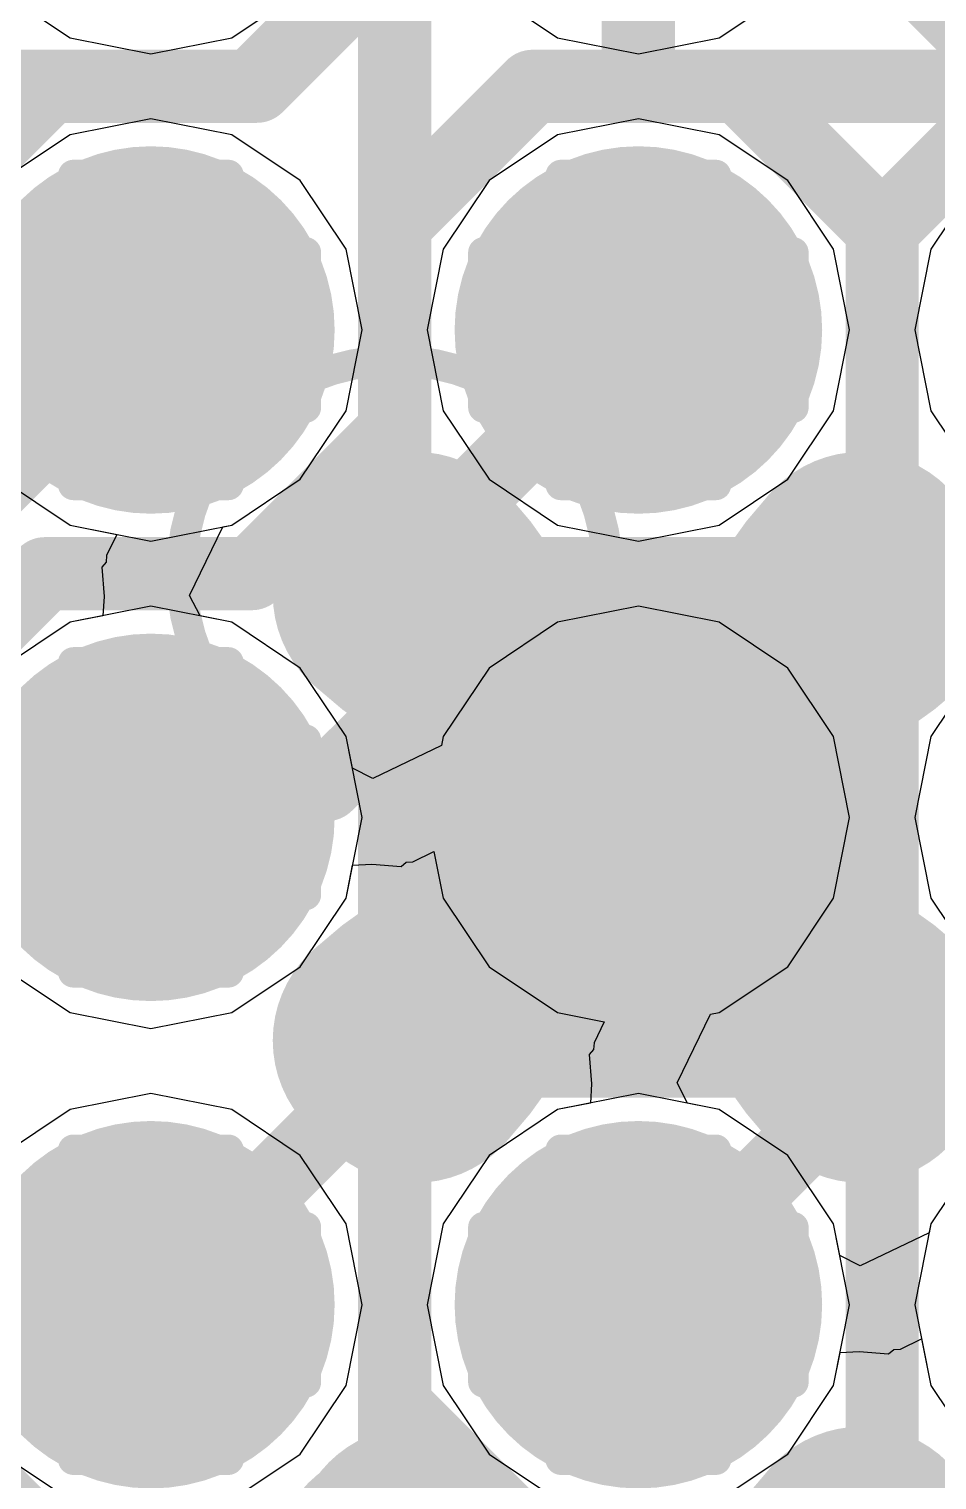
# Model space of a CAD drawing. Header units: millimetres. Extents: x 13 to 259, y -2 to 326.
# Drawn here: x 113.203 to 114.693, y 100.512 to 102.894 of the extents above; entities that cross this region are included whole.
import ezdxf

# ---------------------------------------------------------------- set-up
doc = ezdxf.new("R2010")
doc.units = ezdxf.units.MM
for name, color, linetype in [('BottomLayer', 5, 'Continuous'), ('BottomSolder', 6, 'Continuous'), ('ConnectLayer', 7, 'Continuous'), ('DrillDrawing', 1, 'Continuous'), ('Mechanical15', 56, 'Continuous'), ('MidLayer1', 16, 'Continuous'), ('MidLayer2', 76, 'Continuous'), ('MidLayer3', 90, 'Continuous'), ('MidLayer4', 156, 'Continuous'), ('MidLayer5', 130, 'Continuous'), ('MidLayer6', 216, 'Continuous'), ('MultiLayer', 9, 'Continuous'), ('TopLayer', 1, 'Continuous'), ('TopPaste', 8, 'Continuous'), ('TopSolder', 216, 'Continuous')]:
    doc.layers.add(name, color=color, linetype=linetype)

# ---------------------------------------------------------------- blocks, each defined once
blk = doc.blocks.new('BGA144C80P12X12_1000X1000X170_150')
at = {"layer": 'Mechanical15', "const_width": 0.05}
for points in [[(0, -0.5), (0, 0.5)], [(0.5, 0), (-0.5, 0)]]:
    blk.add_lwpolyline(points, dxfattribs=at)
at = {"layer": 'Mechanical15'}
for points, const_width in [([(-0.0125, 0.5, 1), (0.0125, 0.5, 1)], 0.025), ([(0.35, 0, 1), (-0.35, 0, 1)], 0.05), ([(-0.5125, 0, 1), (-0.4875, 0, 1)], 0.025), ([(-0.3625, 0, 1), (-0.3375, 0, 1)], 0.025), ([(0.3375, 0, 1), (0.3625, 0, 1)], 0.025), ([(0.4875, 0, 1), (0.5125, 0, 1)], 0.025), ([(-0.0125, -0.5, 1), (0.0125, -0.5, 1)], 0.025)]:
    blk.add_lwpolyline(points, format="xyb", close=True, dxfattribs=dict(at, const_width=const_width))
at = {"layer": 'TopLayer', "const_width": 0.2}
for points in [[(-0.5, 0.4, 1), (-0.3, 0.4, 1)], [(0.3, 0.4, 1), (0.5, 0.4, 1)], [(1.1, 0.4, 1), (1.3, 0.4, 1)], [(-0.5, -0.4, 1), (-0.3, -0.4, 1)], [(0.3, -0.4, 1), (0.5, -0.4, 1)], [(1.1, -0.4, 1), (1.3, -0.4, 1)]]:
    blk.add_lwpolyline(points, format="xyb", close=True, dxfattribs=at)
at = {"layer": 'TopPaste', "const_width": 0.2}
for points in [[(-0.5, 0.4, 1), (-0.3, 0.4, 1)], [(0.3, 0.4, 1), (0.5, 0.4, 1)], [(1.1, 0.4, 1), (1.3, 0.4, 1)], [(-0.5, -0.4, 1), (-0.3, -0.4, 1)], [(0.3, -0.4, 1), (0.5, -0.4, 1)], [(1.1, -0.4, 1), (1.3, -0.4, 1)]]:
    blk.add_lwpolyline(points, format="xyb", close=True, dxfattribs=at)
at = {"layer": 'TopSolder', "const_width": 0.3016}
for points in [[(-0.5508, 0.4, 1), (-0.2492, 0.4, 1)], [(0.2492, 0.4, 1), (0.5508, 0.4, 1)], [(1.0492, 0.4, 1), (1.3508, 0.4, 1)], [(-0.5508, -0.4, 1), (-0.2492, -0.4, 1)], [(0.2492, -0.4, 1), (0.5508, -0.4, 1)], [(1.0492, -0.4, 1), (1.3508, -0.4, 1)]]:
    blk.add_lwpolyline(points, format="xyb", close=True, dxfattribs=at)

msp = doc.modelspace()

# ---------------------------------------------------------------- linework, layer by layer
at = {"layer": 'BottomLayer', "const_width": 0.25}
for points in [[(113.2778, 102.4, 1), (113.5278, 102.4, 1)], [(114.0778, 102.4, 1), (114.3278, 102.4, 1)], [(113.2778, 101.6, 1), (113.5278, 101.6, 1)], [(114.0778, 101.6, 1), (114.3278, 101.6, 1)], [(113.2778, 100.8, 1), (113.5278, 100.8, 1)], [(114.0778, 100.8, 1), (114.3278, 100.8, 1)]]:
    msp.add_lwpolyline(points, format="xyb", close=True, dxfattribs=at)
at = {"layer": 'BottomSolder', "const_width": 0.3516}
msp.add_lwpolyline([(114.827, 103.2, 1), (115.1786, 103.2, 1)], format="xyb", close=True, dxfattribs=at)
at = {"layer": 'ConnectLayer'}
for p, q in [((113.1577, 102.9549), (113.2702, 102.8797)), ((113.1577, 102.9549), (113.2702, 102.8797)), ((113.5355, 102.8797), (113.648, 102.9549)), ((113.5355, 102.8797), (113.648, 102.9549)), ((113.9577, 102.9549), (114.0702, 102.8797)), ((113.9577, 102.9549), (114.0702, 102.8797)), ((114.3355, 102.8797), (114.448, 102.9549)), ((114.3355, 102.8797), (114.448, 102.9549)), ((113.2702, 102.8797), (113.4028, 102.8534)), ((113.2702, 102.8797), (113.4028, 102.8534)), ((113.4028, 102.8534), (113.5355, 102.8797)), ((113.4028, 102.8534), (113.5355, 102.8797)), ((114.0702, 102.8797), (114.2028, 102.8534)), ((114.0702, 102.8797), (114.2028, 102.8534)), ((114.2028, 102.8534), (114.3355, 102.8797)), ((114.2028, 102.8534), (114.3355, 102.8797)), ((113.4028, 102.7467), (113.2702, 102.7203)), ((113.4028, 102.7467), (113.2702, 102.7203)), ((113.5355, 102.7203), (113.4028, 102.7467)), ((113.5355, 102.7203), (113.4028, 102.7467)), ((114.2028, 102.7467), (114.0702, 102.7203)), ((114.2028, 102.7467), (114.0702, 102.7203)), ((114.3355, 102.7203), (114.2028, 102.7467)), ((114.3355, 102.7203), (114.2028, 102.7467)), ((113.2702, 102.7203), (113.1577, 102.6451)), ((113.2702, 102.7203), (113.1577, 102.6451)), ((113.648, 102.6451), (113.5355, 102.7203)), ((113.648, 102.6451), (113.5355, 102.7203)), ((114.0702, 102.7203), (113.9577, 102.6451)), ((114.0702, 102.7203), (113.9577, 102.6451)), ((114.448, 102.6451), (114.3355, 102.7203)), ((114.448, 102.6451), (114.3355, 102.7203)), ((113.7231, 102.5327), (113.648, 102.6451)), ((113.7231, 102.5327), (113.648, 102.6451)), ((113.9577, 102.6451), (113.8826, 102.5327)), ((113.9577, 102.6451), (113.8826, 102.5327)), ((114.5231, 102.5327), (114.448, 102.6451)), ((114.5231, 102.5327), (114.448, 102.6451)), ((114.7577, 102.6451), (114.6826, 102.5327)), ((114.7577, 102.6451), (114.6826, 102.5327)), ((113.7495, 102.4), (113.7231, 102.5327)), ((113.7495, 102.4), (113.7231, 102.5327)), ((113.8826, 102.5327), (113.8562, 102.4)), ((113.8826, 102.5327), (113.8562, 102.4)), ((114.5495, 102.4), (114.5231, 102.5327)), ((114.5495, 102.4), (114.5231, 102.5327)), ((114.6826, 102.5327), (114.6562, 102.4)), ((114.6826, 102.5327), (114.6562, 102.4)), ((113.7231, 102.2673), (113.7495, 102.4)), ((113.7231, 102.2673), (113.7495, 102.4)), ((113.8562, 102.4), (113.8826, 102.2673)), ((113.8562, 102.4), (113.8826, 102.2673)), ((114.5231, 102.2673), (114.5495, 102.4)), ((114.5231, 102.2673), (114.5495, 102.4)), ((114.6562, 102.4), (114.6826, 102.2673)), ((114.6562, 102.4), (114.6826, 102.2673)), ((113.648, 102.1549), (113.7231, 102.2673)), ((113.648, 102.1549), (113.7231, 102.2673)), ((113.8826, 102.2673), (113.9577, 102.1549)), ((113.8826, 102.2673), (113.9577, 102.1549)), ((114.448, 102.1549), (114.5231, 102.2673)), ((114.448, 102.1549), (114.5231, 102.2673)), ((114.6826, 102.2673), (114.7577, 102.1549)), ((114.6826, 102.2673), (114.7577, 102.1549)), ((113.1577, 102.1549), (113.2702, 102.0797)), ((113.1577, 102.1549), (113.2702, 102.0797)), ((113.5355, 102.0797), (113.648, 102.1549)), ((113.5355, 102.0797), (113.648, 102.1549)), ((113.9577, 102.1549), (114.0702, 102.0797)), ((113.9577, 102.1549), (114.0702, 102.0797)), ((114.3355, 102.0797), (114.448, 102.1549)), ((114.3355, 102.0797), (114.448, 102.1549)), ((113.2702, 102.0797), (113.4028, 102.0534)), ((113.2702, 102.0797), (113.3467, 102.0645)), ((113.4028, 102.0534), (113.5355, 102.0797)), ((113.521, 102.0769), (113.5355, 102.0797)), ((114.0702, 102.0797), (114.2028, 102.0534)), ((114.0702, 102.0797), (114.2028, 102.0534)), ((114.2028, 102.0534), (114.3355, 102.0797)), ((114.2028, 102.0534), (114.3355, 102.0797)), ((113.3467, 102.0645), (113.33, 102.03)), ((113.4664, 101.964), (113.521, 102.0769)), ((113.3294, 102.019), (113.3222, 102.0106)), ((113.3222, 102.0106), (113.3261, 101.9625)), ((113.33, 102.03), (113.3294, 102.019)), ((113.3261, 101.9625), (113.3242, 101.931)), ((113.4835, 101.9306), (113.4664, 101.964)), ((113.4028, 101.9467), (113.2702, 101.9203)), ((113.5355, 101.9203), (113.4028, 101.9467)), ((114.2028, 101.9467), (114.0702, 101.9203)), ((114.3355, 101.9203), (114.2028, 101.9467)), ((113.2702, 101.9203), (113.1577, 101.8451)), ((113.2702, 101.9203), (113.1577, 101.8451)), ((113.3242, 101.931), (113.2702, 101.9203)), ((113.5355, 101.9203), (113.4835, 101.9306)), ((113.648, 101.8451), (113.5355, 101.9203)), ((113.648, 101.8451), (113.5355, 101.9203)), ((114.0702, 101.9203), (113.9577, 101.8451)), ((114.448, 101.8451), (114.3355, 101.9203)), ((113.7231, 101.7327), (113.648, 101.8451)), ((113.7231, 101.7327), (113.648, 101.8451)), ((113.9577, 101.8451), (113.8826, 101.7327)), ((114.5231, 101.7327), (114.448, 101.8451)), ((114.7577, 101.8451), (114.6826, 101.7327)), ((114.7577, 101.8451), (114.6826, 101.7327)), ((113.7495, 101.6), (113.7231, 101.7327)), ((113.7335, 101.6807), (113.7231, 101.7327)), ((113.8826, 101.7327), (113.8797, 101.7182)), ((114.5495, 101.6), (114.5231, 101.7327)), ((114.6826, 101.7327), (114.6562, 101.6)), ((114.6826, 101.7327), (114.6562, 101.6)), ((113.8797, 101.7182), (113.7669, 101.6636)), ((113.7669, 101.6636), (113.7335, 101.6807)), ((113.7231, 101.4674), (113.7495, 101.6)), ((114.5231, 101.4674), (114.5495, 101.6)), ((114.6562, 101.6), (114.6826, 101.4674)), ((114.6562, 101.6), (114.6826, 101.4674)), ((113.8329, 101.5272), (113.8674, 101.5439)), ((113.8674, 101.5439), (113.8826, 101.4674)), ((113.7231, 101.4674), (113.7339, 101.5214)), ((113.7339, 101.5214), (113.7653, 101.5232)), ((113.7653, 101.5232), (113.8134, 101.5194)), ((113.8134, 101.5194), (113.8218, 101.5265)), ((113.8218, 101.5265), (113.8329, 101.5272)), ((113.648, 101.3549), (113.7231, 101.4674)), ((113.648, 101.3549), (113.7231, 101.4674)), ((113.8826, 101.4674), (113.9577, 101.3549)), ((114.448, 101.3549), (114.5231, 101.4674)), ((114.6826, 101.4674), (114.7577, 101.3549)), ((114.6826, 101.4674), (114.7577, 101.3549)), ((113.1577, 101.3549), (113.2702, 101.2797)), ((113.1577, 101.3549), (113.2702, 101.2797)), ((113.5355, 101.2797), (113.648, 101.3549)), ((113.5355, 101.2797), (113.648, 101.3549)), ((113.9577, 101.3549), (114.0702, 101.2797)), ((114.3355, 101.2797), (114.448, 101.3549)), ((113.2702, 101.2797), (113.4028, 101.2534)), ((113.2702, 101.2797), (113.4028, 101.2534)), ((113.4028, 101.2534), (113.5355, 101.2797)), ((113.4028, 101.2534), (113.5355, 101.2797)), ((114.0702, 101.2797), (114.1467, 101.2645)), ((114.2664, 101.164), (114.321, 101.2769)), ((114.321, 101.2769), (114.3355, 101.2797)), ((114.1467, 101.2645), (114.13, 101.23)), ((114.13, 101.23), (114.1294, 101.219)), ((114.1294, 101.219), (114.1222, 101.2106)), ((114.1222, 101.2106), (114.1261, 101.1625)), ((114.1261, 101.1625), (114.1242, 101.131)), ((114.2835, 101.1306), (114.2664, 101.164)), ((113.4028, 101.1467), (113.2702, 101.1203)), ((113.4028, 101.1467), (113.2702, 101.1203)), ((113.5355, 101.1203), (113.4028, 101.1467)), ((113.5355, 101.1203), (113.4028, 101.1467)), ((114.2028, 101.1467), (114.0702, 101.1203)), ((114.1242, 101.131), (114.0702, 101.1203)), ((114.3355, 101.1203), (114.2028, 101.1467)), ((114.3355, 101.1203), (114.2835, 101.1306)), ((113.2702, 101.1203), (113.1577, 101.0451)), ((113.2702, 101.1203), (113.1577, 101.0451)), ((113.648, 101.0451), (113.5355, 101.1203)), ((113.648, 101.0451), (113.5355, 101.1203)), ((114.0702, 101.1203), (113.9577, 101.0451)), ((114.0702, 101.1203), (113.9577, 101.0451)), ((114.448, 101.0451), (114.3355, 101.1203)), ((114.448, 101.0451), (114.3355, 101.1203)), ((113.7231, 100.9327), (113.648, 101.0451)), ((113.7231, 100.9327), (113.648, 101.0451)), ((113.9577, 101.0451), (113.8826, 100.9327)), ((113.9577, 101.0451), (113.8826, 100.9327)), ((114.5231, 100.9327), (114.448, 101.0451)), ((114.5231, 100.9327), (114.448, 101.0451)), ((114.7577, 101.0451), (114.6826, 100.9327)), ((114.7577, 101.0451), (114.6826, 100.9327)), ((113.7495, 100.8), (113.7231, 100.9327)), ((113.7495, 100.8), (113.7231, 100.9327)), ((113.8826, 100.9327), (113.8562, 100.8)), ((113.8826, 100.9327), (113.8562, 100.8)), ((114.5495, 100.8), (114.5231, 100.9327)), ((114.5335, 100.8807), (114.5231, 100.9327)), ((114.6797, 100.9182), (114.5669, 100.8636)), ((114.6826, 100.9327), (114.6562, 100.8)), ((114.6826, 100.9327), (114.6797, 100.9182)), ((114.5669, 100.8636), (114.5335, 100.8807)), ((113.7231, 100.6674), (113.7495, 100.8)), ((113.7231, 100.6674), (113.7495, 100.8)), ((113.8562, 100.8), (113.8826, 100.6674)), ((113.8562, 100.8), (113.8826, 100.6674)), ((114.5231, 100.6674), (114.5495, 100.8)), ((114.6562, 100.8), (114.6826, 100.6674)), ((114.5339, 100.7214), (114.5653, 100.7232)), ((114.5653, 100.7232), (114.6134, 100.7194)), ((114.6134, 100.7194), (114.6218, 100.7265)), ((114.6218, 100.7265), (114.6329, 100.7272)), ((114.6329, 100.7272), (114.6674, 100.7438)), ((114.6674, 100.7438), (114.6826, 100.6674)), ((114.5231, 100.6674), (114.5339, 100.7214)), ((113.648, 100.5549), (113.7231, 100.6674)), ((113.648, 100.5549), (113.7231, 100.6674)), ((113.8826, 100.6674), (113.9577, 100.5549)), ((113.8826, 100.6674), (113.9577, 100.5549)), ((114.448, 100.5549), (114.5231, 100.6674)), ((114.448, 100.5549), (114.5231, 100.6674)), ((114.6826, 100.6674), (114.7577, 100.5549)), ((114.6826, 100.6674), (114.7577, 100.5549)), ((113.1577, 100.5549), (113.2702, 100.4797)), ((113.1577, 100.5549), (113.2702, 100.4797)), ((113.5355, 100.4797), (113.648, 100.5549)), ((113.5355, 100.4797), (113.648, 100.5549)), ((113.9577, 100.5549), (114.0702, 100.4797)), ((113.9577, 100.5549), (114.0702, 100.4797)), ((114.3355, 100.4797), (114.448, 100.5549)), ((114.3355, 100.4797), (114.448, 100.5549))]:
    msp.add_line(p, q, dxfattribs=at)
at = {"layer": 'ConnectLayer', "const_width": 0.4}
for points in [[(113.8365, 102, -0.062001), (113.9214, 101.8815)], [(113.8365, 102, -0.062001), (113.9214, 101.8815)], [(114.4843, 101.8815, -0.062), (114.5691, 102)], [(114.4843, 101.8815, -0.062), (114.5691, 102)], [(113.9214, 101.8815, -0.062001), (113.8028, 101.9663)], [(113.9214, 101.8815, -0.062001), (113.8028, 101.9663)], [(114.6028, 101.9663, -0.062), (114.4843, 101.8815)], [(114.6028, 101.9663, -0.062), (114.4843, 101.8815)], [(114.4843, 101.8815, -0.253909), (113.9214, 101.8815)], [(113.9214, 101.8815, -0.124971), (113.9928, 101.6)], [(114.4843, 101.8815, -0.253909), (113.9214, 101.8815)], [(113.9214, 101.8815, -0.124971), (113.9928, 101.6)], [(114.4843, 101.3185, -0.253913), (114.4843, 101.8815)], [(114.4843, 101.3185, -0.253913), (114.4843, 101.8815)], [(113.9928, 101.6, -0.124973), (113.9214, 101.3185)], [(113.9928, 101.6, -0.124973), (113.9214, 101.3185)], [(113.9214, 101.3185, -0.253913), (114.4843, 101.3185)], [(113.9214, 101.3185, -0.253913), (114.4843, 101.3185)], [(113.8028, 101.2337, -0.062), (113.9214, 101.3185)], [(113.8028, 101.2337, -0.062), (113.9214, 101.3185)], [(113.9214, 101.3185, -0.062), (113.8365, 101.2)], [(113.9214, 101.3185, -0.062), (113.8365, 101.2)], [(114.4843, 101.3185, -0.061998), (114.6028, 101.2337)], [(114.5691, 101.2, -0.061998), (114.4843, 101.3185)], [(114.4843, 101.3185, -0.061998), (114.6028, 101.2337)], [(114.5691, 101.2, -0.061998), (114.4843, 101.3185)], [(113.8365, 100.4, -0.062), (113.9214, 100.2815)], [(113.8365, 100.4, -0.062), (113.9214, 100.2815)], [(114.4843, 100.2815, -0.061998), (114.5691, 100.4)], [(114.4843, 100.2815, -0.061998), (114.5691, 100.4)], [(113.9214, 100.2815, -0.062), (113.8028, 100.3663)], [(113.9214, 100.2815, -0.062), (113.8028, 100.3663)], [(114.6028, 100.3663, -0.061998), (114.4843, 100.2815)], [(114.6028, 100.3663, -0.061998), (114.4843, 100.2815)]]:
    msp.add_lwpolyline(points, format="xyb", dxfattribs=at)
at = {"layer": 'ConnectLayer', "const_width": 0.2}
for points in [[(113.7365, 102, 1), (113.9365, 102, 1)], [(113.7365, 102, 1), (113.9365, 102, 1)], [(114.4691, 102, 1), (114.6691, 102, 1)], [(114.4691, 102, 1), (114.6691, 102, 1)], [(113.7028, 101.9663, 1), (113.9028, 101.9663, 1)], [(113.7028, 101.9663, 1), (113.9028, 101.9663, 1)], [(114.5028, 101.9663, 1), (114.7028, 101.9663, 1)], [(114.5028, 101.9663, 1), (114.7028, 101.9663, 1)], [(113.8214, 101.8815, 1), (114.0214, 101.8815, 1)], [(113.8214, 101.8815, 1), (114.0214, 101.8815, 1)], [(113.8214, 101.8815, 1), (114.0214, 101.8815, 1)], [(113.8214, 101.8815, 1), (114.0214, 101.8815, 1)], [(113.8214, 101.8815, 1), (114.0214, 101.8815, 1)], [(113.8214, 101.8815, 1), (114.0214, 101.8815, 1)], [(113.8214, 101.8815, 1), (114.0214, 101.8815, 1)], [(113.8214, 101.8815, 1), (114.0214, 101.8815, 1)], [(114.3843, 101.8815, 1), (114.5843, 101.8815, 1)], [(114.3843, 101.8815, 1), (114.5843, 101.8815, 1)], [(114.3843, 101.8815, 1), (114.5843, 101.8815, 1)], [(114.3843, 101.8815, 1), (114.5843, 101.8815, 1)], [(114.3843, 101.8815, 1), (114.5843, 101.8815, 1)], [(114.3843, 101.8815, 1), (114.5843, 101.8815, 1)], [(114.3843, 101.8815, 1), (114.5843, 101.8815, 1)], [(114.3843, 101.8815, 1), (114.5843, 101.8815, 1)], [(114.1028, 101.81, 1), (114.3028, 101.81, 1)], [(114.1028, 101.81, 1), (114.3028, 101.81, 1)], [(114.3201, 101.6922, 1), (114.5201, 101.6922, 1)], [(114.3201, 101.6922, 1), (114.5201, 101.6922, 1)], [(113.8928, 101.6, 1), (114.0928, 101.6, 1)], [(113.8928, 101.6, 1), (114.0928, 101.6, 1)], [(113.8928, 101.6, 1), (114.0928, 101.6, 1)], [(113.8928, 101.6, 1), (114.0928, 101.6, 1)], [(113.8894, 101.5364, 1), (114.0894, 101.5364, 1)], [(113.8894, 101.5364, 1), (114.0894, 101.5364, 1)], [(114.0107, 101.3828, 1), (114.2107, 101.3828, 1)], [(114.0107, 101.3828, 1), (114.2107, 101.3828, 1)], [(114.0393, 101.3866, 1), (114.2393, 101.3866, 1)], [(114.0393, 101.3866, 1), (114.2393, 101.3866, 1)], [(114.1028, 101.39, 1), (114.3028, 101.39, 1)], [(114.1028, 101.39, 1), (114.3028, 101.39, 1)], [(113.8214, 101.3185, 1), (114.0214, 101.3185, 1)], [(113.8214, 101.3185, 1), (114.0214, 101.3185, 1)], [(113.8214, 101.3185, 1), (114.0214, 101.3185, 1)], [(113.8214, 101.3185, 1), (114.0214, 101.3185, 1)], [(113.8214, 101.3185, 1), (114.0214, 101.3185, 1)], [(113.8214, 101.3185, 1), (114.0214, 101.3185, 1)], [(113.8214, 101.3185, 1), (114.0214, 101.3185, 1)], [(113.8214, 101.3185, 1), (114.0214, 101.3185, 1)], [(114.3843, 101.3185, 1), (114.5843, 101.3185, 1)], [(114.3843, 101.3185, 1), (114.5843, 101.3185, 1)], [(114.3843, 101.3185, 1), (114.5843, 101.3185, 1)], [(114.3843, 101.3185, 1), (114.5843, 101.3185, 1)], [(114.3843, 101.3185, 1), (114.5843, 101.3185, 1)], [(114.3843, 101.3185, 1), (114.5843, 101.3185, 1)], [(114.3843, 101.3185, 1), (114.5843, 101.3185, 1)], [(114.3843, 101.3185, 1), (114.5843, 101.3185, 1)], [(113.7028, 101.2337, 1), (113.9028, 101.2337, 1)], [(113.7028, 101.2337, 1), (113.9028, 101.2337, 1)], [(114.5028, 101.2337, 1), (114.7028, 101.2337, 1)], [(114.5028, 101.2337, 1), (114.7028, 101.2337, 1)], [(113.7365, 101.2, 1), (113.9365, 101.2, 1)], [(113.7365, 101.2, 1), (113.9365, 101.2, 1)], [(114.4691, 101.2, 1), (114.6691, 101.2, 1)], [(114.4691, 101.2, 1), (114.6691, 101.2, 1)], [(113.7365, 100.4, 1), (113.9365, 100.4, 1)], [(113.7365, 100.4, 1), (113.9365, 100.4, 1)], [(114.4691, 100.4, 1), (114.6691, 100.4, 1)], [(114.4691, 100.4, 1), (114.6691, 100.4, 1)], [(113.7028, 100.3663, 1), (113.9028, 100.3663, 1)], [(113.7028, 100.3663, 1), (113.9028, 100.3663, 1)], [(114.5028, 100.3663, 1), (114.7028, 100.3663, 1)], [(114.5028, 100.3663, 1), (114.7028, 100.3663, 1)]]:
    msp.add_lwpolyline(points, format="xyb", close=True, dxfattribs=at)
at = {"layer": 'ConnectLayer', "const_width": 0.4}
for points in [[(114.2028, 101.39), (114.2028, 101.81)], [(114.2028, 101.39), (114.2028, 101.81)], [(114.1107, 101.3828), (114.4201, 101.6922)], [(114.1107, 101.3828), (114.4201, 101.6922)], [(113.9894, 101.5364), (114.1393, 101.3866)], [(113.9894, 101.5364), (114.1393, 101.3866)]]:
    msp.add_lwpolyline(points, dxfattribs=at)
at = {"layer": 'DrillDrawing', "const_width": 0.0508}
for points in [[(113.2758, 102.527), (113.2758, 102.654)], [(113.2758, 102.654), (113.5298, 102.654)], [(113.5298, 102.527), (113.5298, 102.654)], [(114.0758, 102.527), (114.0758, 102.654)], [(114.0758, 102.654), (114.3298, 102.654)], [(114.3298, 102.527), (114.3298, 102.654)], [(113.1488, 102.527), (113.2758, 102.527)], [(113.5298, 102.527), (113.6568, 102.527)], [(113.6568, 102.273), (113.6568, 102.527)], [(113.9488, 102.273), (113.9488, 102.527)], [(113.9488, 102.527), (114.0758, 102.527)], [(114.3298, 102.527), (114.4568, 102.527)], [(114.4568, 102.273), (114.4568, 102.527)], [(113.1488, 102.273), (113.2758, 102.273)], [(113.2758, 102.146), (113.2758, 102.273)], [(113.5298, 102.273), (113.6568, 102.273)], [(113.5298, 102.146), (113.5298, 102.273)], [(113.9488, 102.273), (114.0758, 102.273)], [(114.0758, 102.146), (114.0758, 102.273)], [(114.3298, 102.273), (114.4568, 102.273)], [(114.3298, 102.146), (114.3298, 102.273)], [(113.2758, 102.146), (113.5298, 102.146)], [(114.0758, 102.146), (114.3298, 102.146)], [(113.2758, 101.727), (113.2758, 101.854)], [(113.2758, 101.854), (113.5298, 101.854)], [(113.5298, 101.727), (113.5298, 101.854)], [(114.0758, 101.727), (114.0758, 101.854)], [(114.0758, 101.854), (114.3298, 101.854)], [(114.3298, 101.727), (114.3298, 101.854)], [(113.1488, 101.727), (113.2758, 101.727)], [(113.5298, 101.727), (113.6568, 101.727)], [(113.6568, 101.473), (113.6568, 101.727)], [(113.9488, 101.473), (113.9488, 101.727)], [(113.9488, 101.727), (114.0758, 101.727)], [(114.3298, 101.727), (114.4568, 101.727)], [(114.4568, 101.473), (114.4568, 101.727)], [(113.1488, 101.473), (113.2758, 101.473)], [(113.2758, 101.346), (113.2758, 101.473)], [(113.5298, 101.473), (113.6568, 101.473)], [(113.5298, 101.346), (113.5298, 101.473)], [(113.9488, 101.473), (114.0758, 101.473)], [(114.0758, 101.346), (114.0758, 101.473)], [(114.3298, 101.473), (114.4568, 101.473)], [(114.3298, 101.346), (114.3298, 101.473)], [(113.2758, 101.346), (113.5298, 101.346)], [(114.0758, 101.346), (114.3298, 101.346)], [(113.2758, 100.927), (113.2758, 101.054)], [(113.2758, 101.054), (113.5298, 101.054)], [(113.5298, 100.927), (113.5298, 101.054)], [(114.0758, 100.927), (114.0758, 101.054)], [(114.0758, 101.054), (114.3298, 101.054)], [(114.3298, 100.927), (114.3298, 101.054)], [(113.1488, 100.927), (113.2758, 100.927)], [(113.5298, 100.927), (113.6568, 100.927)], [(113.6568, 100.673), (113.6568, 100.927)], [(113.9488, 100.673), (113.9488, 100.927)], [(113.9488, 100.927), (114.0758, 100.927)], [(114.3298, 100.927), (114.4568, 100.927)], [(114.4568, 100.673), (114.4568, 100.927)], [(113.1488, 100.673), (113.2758, 100.673)], [(113.2758, 100.546), (113.2758, 100.673)], [(113.5298, 100.673), (113.6568, 100.673)], [(113.5298, 100.546), (113.5298, 100.673)], [(113.9488, 100.673), (114.0758, 100.673)], [(114.0758, 100.546), (114.0758, 100.673)], [(114.3298, 100.673), (114.4568, 100.673)], [(114.3298, 100.546), (114.3298, 100.673)], [(113.2758, 100.546), (113.5298, 100.546)], [(114.0758, 100.546), (114.3298, 100.546)]]:
    msp.add_lwpolyline(points, dxfattribs=at)
at = {"layer": 'DrillDrawing', "const_width": 0.0254}
for points in [[(113.2631, 102.654, 1), (113.2885, 102.654, 1)], [(113.2631, 102.654, 1), (113.2885, 102.654, 1)], [(113.5171, 102.654, 1), (113.5425, 102.654, 1)], [(113.5171, 102.654, 1), (113.5425, 102.654, 1)], [(114.0631, 102.654, 1), (114.0885, 102.654, 1)], [(114.0631, 102.654, 1), (114.0885, 102.654, 1)], [(114.3171, 102.654, 1), (114.3425, 102.654, 1)], [(114.3171, 102.654, 1), (114.3425, 102.654, 1)], [(113.2631, 102.527, 1), (113.2885, 102.527, 1)], [(113.2631, 102.527, 1), (113.2885, 102.527, 1)], [(113.5171, 102.527, 1), (113.5425, 102.527, 1)], [(113.5171, 102.527, 1), (113.5425, 102.527, 1)], [(113.6441, 102.527, 1), (113.6695, 102.527, 1)], [(113.6441, 102.527, 1), (113.6695, 102.527, 1)], [(113.9361, 102.527, 1), (113.9615, 102.527, 1)], [(113.9361, 102.527, 1), (113.9615, 102.527, 1)], [(114.0631, 102.527, 1), (114.0885, 102.527, 1)], [(114.0631, 102.527, 1), (114.0885, 102.527, 1)], [(114.3171, 102.527, 1), (114.3425, 102.527, 1)], [(114.3171, 102.527, 1), (114.3425, 102.527, 1)], [(114.4441, 102.527, 1), (114.4695, 102.527, 1)], [(114.4441, 102.527, 1), (114.4695, 102.527, 1)], [(113.2631, 102.273, 1), (113.2885, 102.273, 1)], [(113.2631, 102.273, 1), (113.2885, 102.273, 1)], [(113.5171, 102.273, 1), (113.5425, 102.273, 1)], [(113.5171, 102.273, 1), (113.5425, 102.273, 1)], [(113.6441, 102.273, 1), (113.6695, 102.273, 1)], [(113.6441, 102.273, 1), (113.6695, 102.273, 1)], [(113.9361, 102.273, 1), (113.9615, 102.273, 1)], [(113.9361, 102.273, 1), (113.9615, 102.273, 1)], [(114.0631, 102.273, 1), (114.0885, 102.273, 1)], [(114.0631, 102.273, 1), (114.0885, 102.273, 1)], [(114.3171, 102.273, 1), (114.3425, 102.273, 1)], [(114.3171, 102.273, 1), (114.3425, 102.273, 1)], [(114.4441, 102.273, 1), (114.4695, 102.273, 1)], [(114.4441, 102.273, 1), (114.4695, 102.273, 1)], [(113.2631, 102.146, 1), (113.2885, 102.146, 1)], [(113.2631, 102.146, 1), (113.2885, 102.146, 1)], [(113.5171, 102.146, 1), (113.5425, 102.146, 1)], [(113.5171, 102.146, 1), (113.5425, 102.146, 1)], [(114.0631, 102.146, 1), (114.0885, 102.146, 1)], [(114.0631, 102.146, 1), (114.0885, 102.146, 1)], [(114.3171, 102.146, 1), (114.3425, 102.146, 1)], [(114.3171, 102.146, 1), (114.3425, 102.146, 1)], [(113.2631, 101.854, 1), (113.2885, 101.854, 1)], [(113.2631, 101.854, 1), (113.2885, 101.854, 1)], [(113.5171, 101.854, 1), (113.5425, 101.854, 1)], [(113.5171, 101.854, 1), (113.5425, 101.854, 1)], [(114.0631, 101.854, 1), (114.0885, 101.854, 1)], [(114.0631, 101.854, 1), (114.0885, 101.854, 1)], [(114.3171, 101.854, 1), (114.3425, 101.854, 1)], [(114.3171, 101.854, 1), (114.3425, 101.854, 1)], [(113.2631, 101.727, 1), (113.2885, 101.727, 1)], [(113.2631, 101.727, 1), (113.2885, 101.727, 1)], [(113.5171, 101.727, 1), (113.5425, 101.727, 1)], [(113.5171, 101.727, 1), (113.5425, 101.727, 1)], [(113.6441, 101.727, 1), (113.6695, 101.727, 1)], [(113.6441, 101.727, 1), (113.6695, 101.727, 1)], [(113.9361, 101.727, 1), (113.9615, 101.727, 1)], [(113.9361, 101.727, 1), (113.9615, 101.727, 1)], [(114.0631, 101.727, 1), (114.0885, 101.727, 1)], [(114.0631, 101.727, 1), (114.0885, 101.727, 1)], [(114.3171, 101.727, 1), (114.3425, 101.727, 1)], [(114.3171, 101.727, 1), (114.3425, 101.727, 1)], [(114.4441, 101.727, 1), (114.4695, 101.727, 1)], [(114.4441, 101.727, 1), (114.4695, 101.727, 1)], [(113.2631, 101.473, 1), (113.2885, 101.473, 1)], [(113.2631, 101.473, 1), (113.2885, 101.473, 1)], [(113.5171, 101.473, 1), (113.5425, 101.473, 1)], [(113.5171, 101.473, 1), (113.5425, 101.473, 1)], [(113.6441, 101.473, 1), (113.6695, 101.473, 1)], [(113.6441, 101.473, 1), (113.6695, 101.473, 1)], [(113.9361, 101.473, 1), (113.9615, 101.473, 1)], [(113.9361, 101.473, 1), (113.9615, 101.473, 1)], [(114.0631, 101.473, 1), (114.0885, 101.473, 1)], [(114.0631, 101.473, 1), (114.0885, 101.473, 1)], [(114.3171, 101.473, 1), (114.3425, 101.473, 1)], [(114.3171, 101.473, 1), (114.3425, 101.473, 1)], [(114.4441, 101.473, 1), (114.4695, 101.473, 1)], [(114.4441, 101.473, 1), (114.4695, 101.473, 1)], [(113.2631, 101.346, 1), (113.2885, 101.346, 1)], [(113.2631, 101.346, 1), (113.2885, 101.346, 1)], [(113.5171, 101.346, 1), (113.5425, 101.346, 1)], [(113.5171, 101.346, 1), (113.5425, 101.346, 1)], [(114.0631, 101.346, 1), (114.0885, 101.346, 1)], [(114.0631, 101.346, 1), (114.0885, 101.346, 1)], [(114.3171, 101.346, 1), (114.3425, 101.346, 1)], [(114.3171, 101.346, 1), (114.3425, 101.346, 1)], [(113.2631, 101.054, 1), (113.2885, 101.054, 1)], [(113.2631, 101.054, 1), (113.2885, 101.054, 1)], [(113.5171, 101.054, 1), (113.5425, 101.054, 1)], [(113.5171, 101.054, 1), (113.5425, 101.054, 1)], [(114.0631, 101.054, 1), (114.0885, 101.054, 1)], [(114.0631, 101.054, 1), (114.0885, 101.054, 1)], [(114.3171, 101.054, 1), (114.3425, 101.054, 1)], [(114.3171, 101.054, 1), (114.3425, 101.054, 1)], [(113.2631, 100.927, 1), (113.2885, 100.927, 1)], [(113.2631, 100.927, 1), (113.2885, 100.927, 1)], [(113.5171, 100.927, 1), (113.5425, 100.927, 1)], [(113.5171, 100.927, 1), (113.5425, 100.927, 1)], [(113.6441, 100.927, 1), (113.6695, 100.927, 1)], [(113.6441, 100.927, 1), (113.6695, 100.927, 1)], [(113.9361, 100.927, 1), (113.9615, 100.927, 1)], [(113.9361, 100.927, 1), (113.9615, 100.927, 1)], [(114.0631, 100.927, 1), (114.0885, 100.927, 1)], [(114.0631, 100.927, 1), (114.0885, 100.927, 1)], [(114.3171, 100.927, 1), (114.3425, 100.927, 1)], [(114.3171, 100.927, 1), (114.3425, 100.927, 1)], [(114.4441, 100.927, 1), (114.4695, 100.927, 1)], [(114.4441, 100.927, 1), (114.4695, 100.927, 1)], [(113.2631, 100.673, 1), (113.2885, 100.673, 1)], [(113.2631, 100.673, 1), (113.2885, 100.673, 1)], [(113.5171, 100.673, 1), (113.5425, 100.673, 1)], [(113.5171, 100.673, 1), (113.5425, 100.673, 1)], [(113.6441, 100.673, 1), (113.6695, 100.673, 1)], [(113.6441, 100.673, 1), (113.6695, 100.673, 1)], [(113.9361, 100.673, 1), (113.9615, 100.673, 1)], [(113.9361, 100.673, 1), (113.9615, 100.673, 1)], [(114.0631, 100.673, 1), (114.0885, 100.673, 1)], [(114.0631, 100.673, 1), (114.0885, 100.673, 1)], [(114.3171, 100.673, 1), (114.3425, 100.673, 1)], [(114.3171, 100.673, 1), (114.3425, 100.673, 1)], [(114.4441, 100.673, 1), (114.4695, 100.673, 1)], [(114.4441, 100.673, 1), (114.4695, 100.673, 1)], [(113.2631, 100.546, 1), (113.2885, 100.546, 1)], [(113.2631, 100.546, 1), (113.2885, 100.546, 1)], [(113.5171, 100.546, 1), (113.5425, 100.546, 1)], [(113.5171, 100.546, 1), (113.5425, 100.546, 1)], [(114.0631, 100.546, 1), (114.0885, 100.546, 1)], [(114.0631, 100.546, 1), (114.0885, 100.546, 1)], [(114.3171, 100.546, 1), (114.3425, 100.546, 1)], [(114.3171, 100.546, 1), (114.3425, 100.546, 1)]]:
    msp.add_lwpolyline(points, format="xyb", close=True, dxfattribs=at)
at = {"layer": 'MidLayer1', "const_width": 0.2}
for points in [[(113.3028, 102.4, 1), (113.5028, 102.4, 1)], [(114.1028, 102.4, 1), (114.3028, 102.4, 1)], [(113.3028, 101.6, 1), (113.5028, 101.6, 1)], [(114.1028, 101.6, 1), (114.3028, 101.6, 1)], [(113.3028, 100.8, 1), (113.5028, 100.8, 1)], [(114.1028, 100.8, 1), (114.3028, 100.8, 1)]]:
    msp.add_lwpolyline(points, format="xyb", close=True, dxfattribs=at)
at = {"layer": 'MidLayer2', "const_width": 0.12}
for points in [[(113.8028, 100.6343), (113.8028, 103.3657)], [(114.6028, 102.5657), (114.8372, 102.8)], [(114.6028, 101.2), (114.6028, 102.5657)], [(114.2028, 100.8), (114.6028, 101.2)], [(113.0028, 100.6343), (113.2372, 100.4)], [(113.8028, 100.6343), (114.0372, 100.4)]]:
    msp.add_lwpolyline(points, dxfattribs=at)
at = {"layer": 'MidLayer2'}
for points, const_width in [([(114.5728, 102.5657, 1), (114.6328, 102.5657, 1)], 0.06), ([(114.5728, 102.5657, 1), (114.6328, 102.5657, 1)], 0.06), ([(113.3028, 102.4, 1), (113.5028, 102.4, 1)], 0.2), ([(114.1028, 102.4, 1), (114.3028, 102.4, 1)], 0.2), ([(113.3028, 101.6, 1), (113.5028, 101.6, 1)], 0.2), ([(114.1028, 101.6, 1), (114.3028, 101.6, 1)], 0.2), ([(114.5728, 101.2, 1), (114.6328, 101.2, 1)], 0.06), ([(114.5728, 101.2, 1), (114.6328, 101.2, 1)], 0.06), ([(113.3028, 100.8, 1), (113.5028, 100.8, 1)], 0.2), ([(114.1028, 100.8, 1), (114.3028, 100.8, 1)], 0.2), ([(114.1728, 100.8, 1), (114.2328, 100.8, 1)], 0.06), ([(113.7728, 100.6343, 1), (113.8328, 100.6343, 1)], 0.06), ([(113.7728, 100.6343, 1), (113.8328, 100.6343, 1)], 0.06)]:
    msp.add_lwpolyline(points, format="xyb", close=True, dxfattribs=dict(at, const_width=const_width))
at = {"layer": 'MidLayer3', "const_width": 0.12}
for points in [[(114.2028, 102.8), (114.2028, 103.2)], [(113.5685, 102.8), (113.8028, 103.0343)], [(114.6028, 103.0343), (114.8372, 102.8)], [(112.4372, 102.8), (113.5685, 102.8)], [(114.2028, 102.8), (114.3685, 102.8)], [(114.3685, 102.8), (114.6028, 102.5657)], [(114.6028, 99.8343), (114.6028, 102.5657)], [(113.0028, 102), (113.4028, 102.4)], [(113.8028, 102), (114.2028, 102.4)], [(113.8028, 99.0343), (113.8028, 102)]]:
    msp.add_lwpolyline(points, dxfattribs=at)
at = {"layer": 'MidLayer3'}
for points, const_width in [([(113.5385, 102.8, 1), (113.5985, 102.8, 1)], 0.06), ([(113.5385, 102.8, 1), (113.5985, 102.8, 1)], 0.06), ([(114.1728, 102.8, 1), (114.2328, 102.8, 1)], 0.06), ([(114.1728, 102.8, 1), (114.2328, 102.8, 1)], 0.06), ([(114.3385, 102.8, 1), (114.3985, 102.8, 1)], 0.06), ([(114.3385, 102.8, 1), (114.3985, 102.8, 1)], 0.06), ([(114.5728, 102.5657, 1), (114.6328, 102.5657, 1)], 0.06), ([(114.5728, 102.5657, 1), (114.6328, 102.5657, 1)], 0.06), ([(113.3028, 102.4, 1), (113.5028, 102.4, 1)], 0.2), ([(114.1028, 102.4, 1), (114.3028, 102.4, 1)], 0.2), ([(113.3728, 102.4, 1), (113.4328, 102.4, 1)], 0.06), ([(114.1728, 102.4, 1), (114.2328, 102.4, 1)], 0.06), ([(113.7728, 102, 1), (113.8328, 102, 1)], 0.06), ([(113.7728, 102, 1), (113.8328, 102, 1)], 0.06), ([(113.3028, 101.6, 1), (113.5028, 101.6, 1)], 0.2), ([(114.1028, 101.6, 1), (114.3028, 101.6, 1)], 0.2), ([(113.3028, 100.8, 1), (113.5028, 100.8, 1)], 0.2), ([(114.1028, 100.8, 1), (114.3028, 100.8, 1)], 0.2)]:
    msp.add_lwpolyline(points, format="xyb", close=True, dxfattribs=dict(at, const_width=const_width))
at = {"layer": 'MidLayer4', "const_width": 0.12}
for points in [[(113.5766, 102.8), (113.8028, 103.0263)], [(113.0028, 102.5657), (113.2372, 102.8)], [(113.2372, 102.8), (113.5766, 102.8)], [(113.8028, 102.5737), (114.0291, 102.8)], [(114.0291, 102.8), (118.3685, 102.8)], [(113.8028, 102.2343), (113.8028, 102.5737)], [(113.5685, 102), (113.8028, 102.2343)], [(113.0028, 101.7737), (113.2291, 102)], [(113.2291, 102), (113.5685, 102)], [(113.6907, 101.6536), (114.0372, 102)], [(114.0372, 102), (117.5685, 102)], [(113.4028, 101.6), (113.4564, 101.6536)], [(113.4564, 101.6536), (113.6907, 101.6536)], [(113.4028, 100.8), (113.8029, 101.2)], [(113.8029, 101.2), (117.5846, 101.2)]]:
    msp.add_lwpolyline(points, dxfattribs=at)
at = {"layer": 'MidLayer4'}
for points, const_width in [([(113.2072, 102.8, 1), (113.2672, 102.8, 1)], 0.06), ([(113.2072, 102.8, 1), (113.2672, 102.8, 1)], 0.06), ([(113.5466, 102.8, 1), (113.6066, 102.8, 1)], 0.06), ([(113.5466, 102.8, 1), (113.6066, 102.8, 1)], 0.06), ([(113.9991, 102.8, 1), (114.0591, 102.8, 1)], 0.06), ([(113.9991, 102.8, 1), (114.0591, 102.8, 1)], 0.06), ([(113.7728, 102.5737, 1), (113.8328, 102.5737, 1)], 0.06), ([(113.7728, 102.5737, 1), (113.8328, 102.5737, 1)], 0.06), ([(113.3028, 102.4, 1), (113.5028, 102.4, 1)], 0.2), ([(114.1028, 102.4, 1), (114.3028, 102.4, 1)], 0.2), ([(113.7728, 102.2343, 1), (113.8328, 102.2343, 1)], 0.06), ([(113.7728, 102.2343, 1), (113.8328, 102.2343, 1)], 0.06), ([(113.1991, 102, 1), (113.2591, 102, 1)], 0.06), ([(113.1991, 102, 1), (113.2591, 102, 1)], 0.06), ([(113.5385, 102, 1), (113.5985, 102, 1)], 0.06), ([(113.5385, 102, 1), (113.5985, 102, 1)], 0.06), ([(114.0072, 102, 1), (114.0672, 102, 1)], 0.06), ([(114.0072, 102, 1), (114.0672, 102, 1)], 0.06), ([(113.3028, 101.6, 1), (113.5028, 101.6, 1)], 0.2), ([(114.1028, 101.6, 1), (114.3028, 101.6, 1)], 0.2), ([(113.4264, 101.6536, 1), (113.4864, 101.6536, 1)], 0.06), ([(113.4264, 101.6536, 1), (113.4864, 101.6536, 1)], 0.06), ([(113.6607, 101.6536, 1), (113.7207, 101.6536, 1)], 0.06), ([(113.6607, 101.6536, 1), (113.7207, 101.6536, 1)], 0.06), ([(113.3728, 101.6, 1), (113.4328, 101.6, 1)], 0.06), ([(113.7729, 101.2, 1), (113.8328, 101.2, 1)], 0.06), ([(113.7729, 101.2, 1), (113.8328, 101.2, 1)], 0.06), ([(113.3028, 100.8, 1), (113.5028, 100.8, 1)], 0.2), ([(114.1028, 100.8, 1), (114.3028, 100.8, 1)], 0.2), ([(113.3728, 100.8, 1), (113.4328, 100.8, 1)], 0.06)]:
    msp.add_lwpolyline(points, format="xyb", close=True, dxfattribs=dict(at, const_width=const_width))
at = {"layer": 'MidLayer5', "const_width": 0.2}
for points in [[(113.3028, 102.4, 1), (113.5028, 102.4, 1)], [(114.1028, 102.4, 1), (114.3028, 102.4, 1)], [(113.3028, 101.6, 1), (113.5028, 101.6, 1)], [(114.1028, 101.6, 1), (114.3028, 101.6, 1)], [(113.3028, 100.8, 1), (113.5028, 100.8, 1)], [(114.1028, 100.8, 1), (114.3028, 100.8, 1)]]:
    msp.add_lwpolyline(points, format="xyb", close=True, dxfattribs=at)
at = {"layer": 'MidLayer6', "const_width": 0.2}
for points in [[(113.3028, 102.4, 1), (113.5028, 102.4, 1)], [(114.1028, 102.4, 1), (114.3028, 102.4, 1)], [(113.3028, 101.6, 1), (113.5028, 101.6, 1)], [(114.1028, 101.6, 1), (114.3028, 101.6, 1)], [(113.3028, 100.8, 1), (113.5028, 100.8, 1)], [(114.1028, 100.8, 1), (114.3028, 100.8, 1)]]:
    msp.add_lwpolyline(points, format="xyb", close=True, dxfattribs=at)
at = {"layer": 'MultiLayer', "const_width": 0.25}
for points in [[(113.2778, 102.4, 1), (113.5278, 102.4, 1)], [(114.0778, 102.4, 1), (114.3278, 102.4, 1)], [(113.2778, 101.6, 1), (113.5278, 101.6, 1)], [(114.0778, 101.6, 1), (114.3278, 101.6, 1)], [(113.2778, 100.8, 1), (113.5278, 100.8, 1)], [(114.0778, 100.8, 1), (114.3278, 100.8, 1)]]:
    msp.add_lwpolyline(points, format="xyb", close=True, dxfattribs=at)
at = {"layer": 'TopLayer', "const_width": 0.25}
for points in [[(113.2778, 102.4, 1), (113.5278, 102.4, 1)], [(114.0778, 102.4, 1), (114.3278, 102.4, 1)], [(113.2778, 101.6, 1), (113.5278, 101.6, 1)], [(114.0778, 101.6, 1), (114.3278, 101.6, 1)], [(113.2778, 100.8, 1), (113.5278, 100.8, 1)], [(114.0778, 100.8, 1), (114.3278, 100.8, 1)]]:
    msp.add_lwpolyline(points, format="xyb", close=True, dxfattribs=at)
at = {"layer": 'TopSolder', "const_width": 0.3516}
msp.add_lwpolyline([(114.827, 103.2, 1), (115.1786, 103.2, 1)], format="xyb", close=True, dxfattribs=at)

# ---------------------------------------------------------------- block references
at = {"rotation": 270}
msp.add_blockref('BGA144C80P12X12_1000X1000X170_150', (113.8028, 102), dxfattribs=at)

doc.saveas('drawing.dxf')
